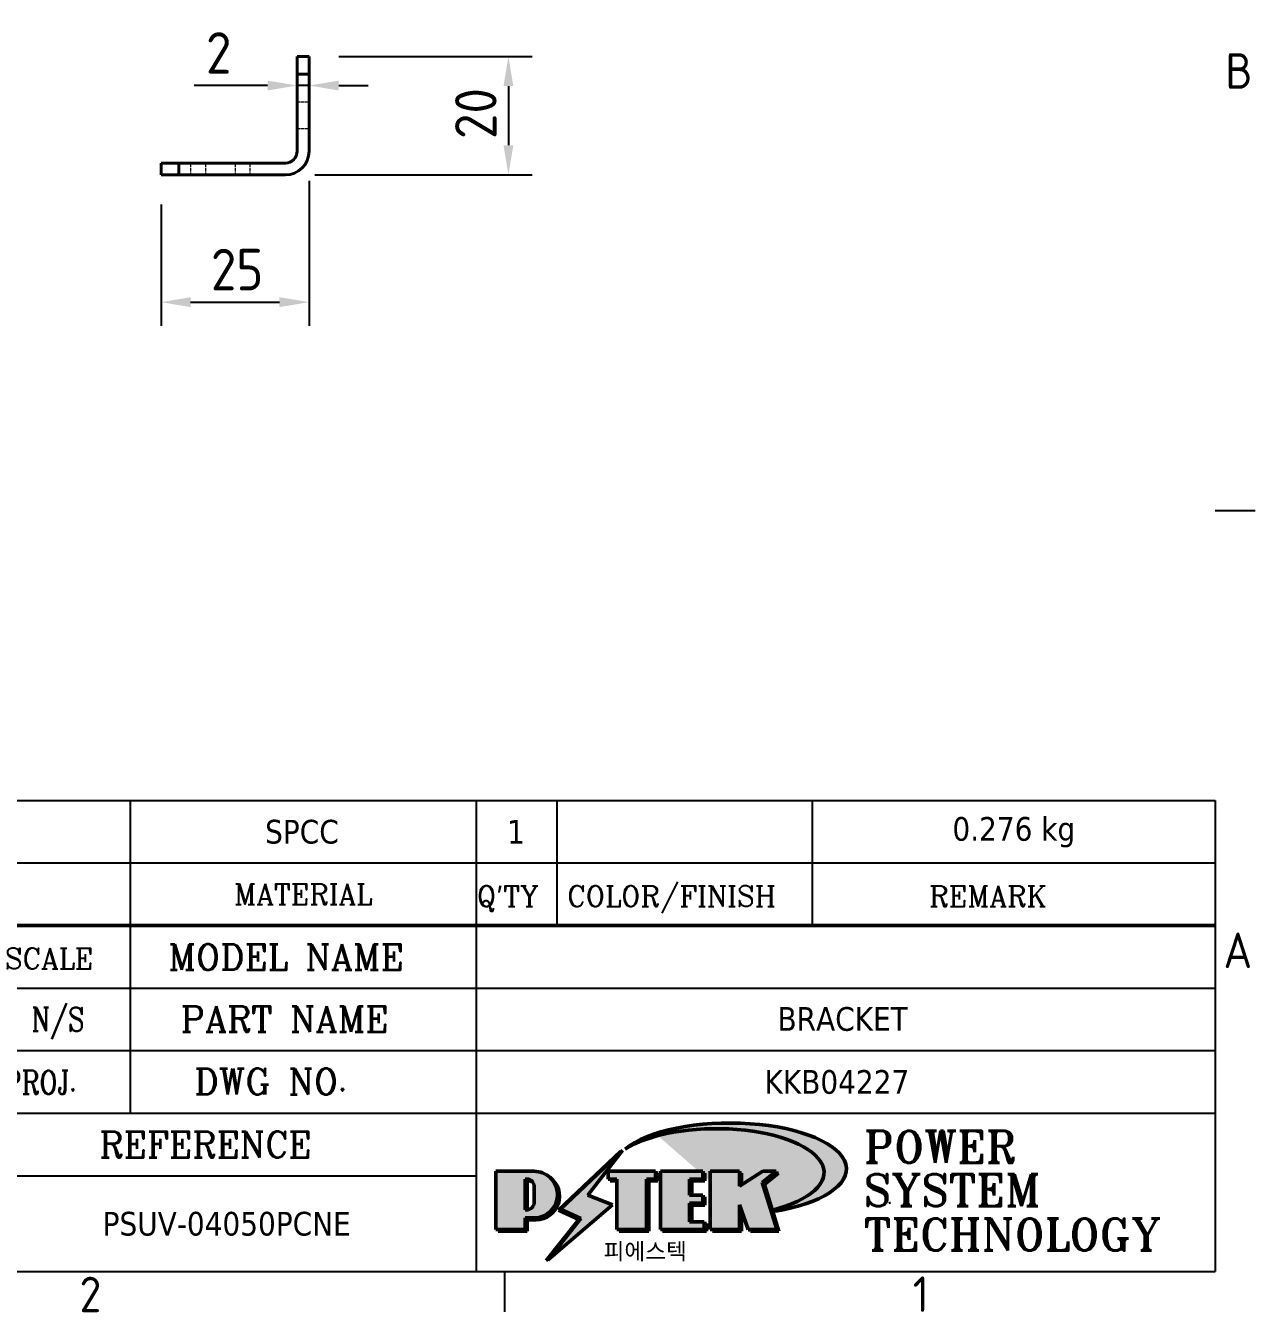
# Model space of a CAD drawing. Header units: millimetres. Extents: x 0 to 840, y 0 to 594.
# Drawn here: x 619.2 to 826.8, y 13.1 to 230.3 of the extents above; entities that cross this region are included whole.
import ezdxf
from ezdxf.enums import TextEntityAlignment as Align

# ---------------------------------------------------------------- set-up
doc = ezdxf.new("R2010")
doc.units = ezdxf.units.MM
doc.header["$LTSCALE"] = 2
doc.linetypes.add('DASHED', pattern=[0.2067, 0.1654, -0.0413])
doc.layers.get('0').update_dxf_attribs({"color": 3, "lineweight": 25})
for name, color, linetype, lineweight in [('가려진 것(ISO)', 2, 'DASHED', 18), ('가시적인 것(ISO)', 3, 'Continuous', 40), ('경계(ISO)', 7, 'Continuous', 25), ('제목(ISO)', 5, 'Continuous', 50), ('치수(ISO)', 2, 'Continuous', 25), ('해치(ISO)', 7, 'Continuous', 18)]:
    doc.layers.add(name, color=color, linetype=linetype, lineweight=lineweight)
doc.styles.add('HAN_291', font='')
doc.styles.add('HAN_370', font='', dxfattribs={"width": 2})
doc.styles.add('RC_284', font='ROMANC.shx')
doc.styles.add('RC_287', font='ROMANC.shx')
doc.styles.add('RC_292', font='ROMANC.shx')
doc.styles.add('ROMANT_294', font='romant.shx')
doc.styles.add('문자 텍스트_PSTEK_POSCO', font='isocp.shx')
doc.styles.add('치수 텍스트_PSTEK_POSCO', font='isocp.shx')
doc.styles.add('텍스트 스타일198', font='tahoma.ttf')
doc.styles.add('텍스트 스타일333', font='ROMANC.shx', dxfattribs={"width": 0.800000011920929})
doc.styles.get('HAN_291').set_extended_font_data('GulimChe')
doc.styles.get('HAN_370').set_extended_font_data('GulimChe')
doc.dimstyles.new('치수_PSTEK_POSCO', dxfattribs={"dimscale": 2, "dimtxt": 3.5, "dimasz": 2.5, "dimexe": 2, "dimexo": 2.5, "dimgap": 1, "dimtad": 1, "dimrnd": 1e-08, "dimdsep": 46, "dimtxsty": '치수 텍스트_PSTEK_POSCO', "dimcen": 0.09, "dimdle": 10, "dimclrd": 7, "dimclre": 7, "dimclrt": 2, "dimadec": 1, "dimazin": 2, "dimtfac": 1, "dimtmove": 0, "dimatfit": 3, "dimfxl": 0, "dimtolj": 1, "dimlwd": -1, "dimlwe": -1, "dimarcsym": 0})

# ---------------------------------------------------------------- blocks, each defined once
blk = doc.blocks.new('경계 Default Border')
at = {"layer": '경계(ISO)'}
for p, q in [((410, 74.25000190734863), (413.4000015258789, 74.25000190734863)), ((350, 10), (350, 6.599999666213989))]:
    blk.add_line(p, q, dxfattribs=at)
at = {"layer": '경계(ISO)', "color": 2, "char_height": 3.00000011920929, "attachment_point": 7, "style": '문자 텍스트_PSTEK_POSCO'}
for s, insert in [('B', (410.878270202895, 109.8463944559917)), ('A', (410.7144008173592, 35.61784856929444)), ('2', (314.127739416884, 6.57139439638704)), ('1', (384.4860661041481, 6.59999988079071))]:
    blk.add_mtext(s, dxfattribs=dict(at, insert=insert))
blk = doc.blocks.new('제목 블록 PSTEK')
for color, points in [(252, [(317.2195697678507, 17.0593801673321), (322.0326348870767, 21.62682475217465), (322.2781991042243, 21.94392121864296), (317.0471853425802, 16.97985676345368), (318.7512090904202, 16.1899260703855), (316.0018030350395, 12.71868385740789), (316.3356552234328, 13.00206718743325), (318.9235935156908, 16.2694494742633)]), (5, [(321.6183518841322, 17.4193704504104), (319.5281351041078, 18.24969419629727), (322.4505835294948, 22.02344462252142), (317.2195697678507, 17.0593801673321), (318.9235935156908, 16.2694494742633), (316.1741874603099, 12.79820726128571)]), (1, [(324.4839107253602, 19.60711530335299), (325.2419748254881, 19.60711530335299), (325.2419748254881, 20.25857663940324), (321.2266040451076, 20.25857663940324), (321.2266040451076, 19.60711530335299), (321.9846681452406, 19.60711530335299), (321.9846681452406, 15.3430047401139), (324.4839107253602, 15.3430047401139)]), (252, [(321.9846681452406, 19.60711530335299), (321.4042753185749, 19.60711530335299), (321.4042753185749, 19.45905590879572), (321.9846681452406, 19.45905590879572)]), (252, [(324.6615819988275, 19.45905590879572), (325.4196460989604, 19.45905590879572), (325.4196460989604, 20.11051724484596), (325.2419748254881, 20.11051724484596), (325.2419748254881, 19.60711530335299), (324.4839107253602, 19.60711530335299), (324.4839107253602, 15.3430047401139), (322.1623394187076, 15.3430047401139), (322.1623394187076, 15.19494534555726), (324.6615819988275, 15.19494534555726)]), (1, [(329.2277337269622, 20.25857663940324), (325.65654113025, 20.25857663940324), (325.65654113025, 15.3430047401139), (329.3580259941756, 15.3430047401139), (329.3580259941756, 15.9944660761648), (328.1137701654877, 15.9944660761648), (328.1137701654877, 17.56360607323003), (329.2277337269622, 17.56360607323003), (329.2277337269622, 18.25543873810179), (328.1137701654877, 18.25543873810179), (328.1137701654877, 19.60711530335299), (329.2277337269622, 19.60711530335299)]), (252, [(328.2914414389548, 19.45905590879572), (329.4054050004294, 19.45905590879572), (329.4054050004294, 20.11051724484596), (329.2277337269622, 20.11051724484596), (329.2277337269622, 19.60711530335299), (328.1137701654877, 19.60711530335299), (328.1137701654877, 18.25543873810179), (328.2914414389548, 18.25543873810179)]), (1, [(332.3312149849806, 20.25857663940324), (329.8592894925411, 20.25857663940324), (329.8592894925411, 15.3430047401139), (332.3312149849806, 15.3430047401139), (332.3312149849806, 17.4318630164523), (333.0701931098801, 15.3430047401139), (335.4855464857051, 15.3430047401139), (334.2514536401189, 19.30614745124769), (335.4379594596742, 20.25857663940324), (334.3071782107978, 20.25857663940324), (332.3312149849806, 18.99741471888304)]), (252, [(332.5088862584528, 20.1105172448466), (332.3312149849806, 20.1105172448466), (332.3312149849806, 18.99741471888368), (332.5088862584528, 19.11081371413894)]), (252, [(335.6156307331414, 20.11051724484596), (335.2535118015555, 20.11051724484596), (334.2514536401189, 19.30614745124769), (335.4855464857051, 15.3430047401139), (333.1954852176545, 15.3430047401139), (333.2478643833523, 15.19494534555726), (335.6632177591723, 15.19494534555726), (334.4291249135862, 19.15808805669106)]), (252, [(328.2914414389548, 17.41554667867274), (329.4054050004294, 17.41554667867274), (329.4054050004294, 18.10737934354514), (329.2277337269622, 18.10737934354514), (329.2277337269622, 17.56360607323003), (328.1137701654877, 17.56360607323003), (328.1137701654877, 15.9944660761648), (328.2914414389548, 15.9944660761648)]), (252, [(332.5088862584528, 16.92964231796647), (332.3312149849806, 17.43186301645164), (332.3312149849806, 15.3430047401139), (330.0369607660135, 15.3430047401139), (330.0369607660135, 15.19494534555726), (332.5088862584528, 15.19494534555726)]), (252, [(329.5356972676428, 15.8464066816075), (329.3580259941756, 15.8464066816075), (329.3580259941756, 15.3430047401139), (325.8342124037171, 15.3430047401139), (325.8342124037171, 15.19494534555726), (329.5356972676428, 15.19494534555726)])]:
    blk.add_hatch(color=color).paths.add_polyline_path(points)
h = blk.add_hatch(color=1)
edge = h.paths.add_edge_path(flags=0)
edge.add_line((314.2242174273352, 19.60711530335299), (314.2242174273352, 17.00126995915134))
edge.add_line((314.2242174273352, 17.00126995915134), (314.3485873187598, 17.00126995915134))
edge.add_arc((314.3485873187598, 17.6527312952023), 0.6514613360509371, 270, 360)
edge.add_line((315.0000486548106, 17.6527312952023), (315.0000486548106, 18.95565396730211))
edge.add_arc((314.3485873187598, 18.95565396730212), 0.6514613360508712, 0, 90)
edge.add_line((314.3485873187598, 19.60711530335299), (314.2242174273352, 19.60711530335299))
edge = h.paths.add_edge_path()
edge.add_arc((314.9847713324306, 18.28938669179658), 1.969189947606664, 269.9999999999959, 450)
edge.add_line((314.9847713324306, 20.25857663940318), (311.7664314776902, 20.25857663940324))
edge.add_line((311.7664314776902, 20.25857663940324), (311.7664314776902, 15.3430047401139))
edge.add_line((311.7664314776902, 15.3430047401139), (314.2242174273352, 15.3430047401139))
edge.add_line((314.2242174273352, 15.3430047401139), (314.2242174273352, 16.32019674418991))
edge.add_line((314.2242174273352, 16.32019674418991), (314.9847713324307, 16.32019674418991))
h = blk.add_hatch(color=252)
edge = h.paths.add_edge_path()
edge.add_arc((314.9847713324309, 18.28938669179657), 1.969189947606666, 270, 406.8278729790604)
edge.add_arc((315.1624426058984, 18.1413272972396), 1.969189947606962, -90, 53.560984836317004, ccw=False)
edge.add_line((315.1624426058984, 16.17213734963263), (314.4018887008024, 16.17213734963263))
edge.add_line((314.4018887008024, 16.17213734963263), (314.4018887008024, 15.19494534555726))
edge.add_line((314.4018887008024, 15.19494534555726), (311.9441027511573, 15.19494534555726))
edge.add_line((311.9441027511573, 15.19494534555726), (311.9441027511573, 15.3430047401139))
edge.add_line((311.9441027511573, 15.3430047401139), (314.2242174273352, 15.3430047401139))
edge.add_line((314.2242174273352, 15.3430047401139), (314.2242174273352, 16.32019674418991))
edge.add_line((314.2242174273352, 16.32019674418991), (314.9847713324309, 16.32019674418991))
h = blk.add_hatch(color=252)
edge = h.paths.add_edge_path()
edge.add_line((314.4018887008024, 19.45905590879572), (314.5262585922315, 19.45905590879572))
edge.add_arc((314.5262585922314, 18.80759457274939), 0.6514613360463194, 60.4189348879147, 90.00000000000318, ccw=False)
edge.add_arc((314.3485873187602, 18.95565396730057), 0.6514613360524251, 39.96992292766206, 90.00000000009999)
edge.add_line((314.3485873187591, 19.60711530335307), (314.2242174273352, 19.60711530335298))
edge.add_line((314.2242174273352, 19.60711530335299), (314.2242174273352, 17.00126995915134))
edge.add_line((314.2242174273352, 17.00126995915134), (314.3485873187591, 17.00126995915134))
edge.add_arc((314.3485873187568, 17.652731295233), 0.6514613360816299, 270.0000000002, 274.6930825552478)
edge.add_line((314.4018887008024, 17.0034541317032), (314.4018887008024, 19.45905590879572))
at = {"layer": '해치(ISO)'}
h = blk.add_hatch(color=140, dxfattribs=at)
edge = h.paths.add_edge_path()
edge.add_ellipse((330.3660919371412, 20.15576403068321), major_axis=(9.100907360794343, 0), ratio=0.4069904968023172, start_angle=301.3098473703837, end_angle=507.7436900681698)
edge.add_ellipse((331.5340919371412, 20.4634168429492), major_axis=(-9.82350664112931, 0), ratio=0.3942600559756514, start_angle=111.51207141178469, end_angle=334.47025347086895, ccw=False)
edge.add_line((335.1363447531188, 16.8601935978785), (335.0955236905705, 16.99119398620872))
at = {"color": 180}
for p, q in [((182.475792979055, 11.79100474011392), (182.4757929790549, 51.56524660363496)), ((182.4757929790549, 51.56524660363496), (372.4757929537551, 51.56524660363496)), ((189.2651435055721, 51.56524660363496), (189.2651435055722, 41.00524660363494)), ((215.2152739891528, 41.00524660363494), (215.2152739891528, 51.56524660363496)), ((280.8758854511282, 51.56524660363496), (280.8758854511282, 41.00524660363494)), ((310.0881549537552, 51.56524660363496), (310.0881549537553, 41.00524660363494)), ((316.9044520275131, 51.56524660363496), (316.9044520275127, 41.00524660363494)), ((338.4566026226726, 51.56524660363496), (338.4566026226727, 41.00524660363494)), ((372.4757929537551, 51.56524660363496), (372.4757929537551, 11.79100474011389)), ((182.475792979055, 46.2852466036349), (372.4757929537551, 46.28524660363492)), ((182.475792979055, 41.00524660363493), (206.451475290024, 41.00524660363493)), ((222.9401812389276, 11.79100474011392), (222.9401812389276, 41.00524660363494)), ((239.4288871878316, 11.79100474011392), (239.4288871878316, 41.00524660363494)), ((255.9175931367356, 11.79100474011392), (255.9175931367356, 41.00524660363494)), ((268.6918866058747, 41.00524660363494), (268.6918866058747, 30.44524660363498)), ((280.8758854511282, 41.00524660363494), (280.8758854511282, 25.16524660363502)), ((310.088154953755, 41.00524660363494), (310.088154953755, 11.79100474011392)), ((182.475792979055, 35.72524660363497), (206.451475290024, 35.72524660363497)), ((198.8621818849491, 12.02524660363491), (198.8621818849491, 35.72524660363497)), ((206.451475290024, 35.72524660363497), (372.4757929537551, 35.72524660363497)), ((182.475792979055, 31.77524660363492), (206.451475290024, 31.77524660363492)), ((255.917593136736, 30.44524660363498), (372.4757929537552, 30.44524660363501)), ((182.475792979055, 27.82524660363487), (206.451475290024, 27.82524660363487)), ((255.9175931367359, 25.16524660363502), (372.4757929537552, 25.165246603635)), ((268.6918866058744, 25.16524660363502), (268.6918866058744, 11.79100474011392)), ((182.475792979055, 23.87524660363505), (206.451475290024, 23.87524660363505)), ((182.475792979055, 19.92524660363478), (206.451475290024, 19.92524660363478)), ((255.9175931367359, 19.88524660363481), (310.0881549537553, 19.88524660363481)), ((206.451475290024, 16.74100474011396), (255.9175931367359, 16.74100474011396)), ((182.475792979055, 15.97524660363496), (206.451475290024, 15.97524660363496)), ((182.475792979055, 11.79100474011392), (372.4757929537551, 11.79100474011389))]:
    blk.add_line(p, q, dxfattribs=at)
at = {"color": 7, "lineweight": 50}
for p, q in [((206.4514752900237, 11.79100474011392), (206.4514752900237, 41.00524660363494)), ((206.451475290024, 41.00524660363494), (372.4757929537551, 41.00524660363496))]:
    blk.add_line(p, q, dxfattribs=at)
at = {"color": 7}
for p, q in [((322.2781991042243, 21.94392121864296), (317.0471853425802, 16.97985676345368)), ((322.4505835294948, 22.02344462252142), (317.2195697678507, 17.0593801673321)), ((319.5281351041078, 18.24969419629727), (322.4505835294948, 22.02344462252142)), ((322.0326348870767, 21.62682475217465), (322.2781991042243, 21.94392121864296)), ((317.2195697678507, 17.0593801673321), (322.0326348870767, 21.62682475217465)), ((311.7664314776902, 20.25900474011391), (311.7664314776902, 15.34300474011391)), ((314.9847713324309, 20.25857663940324), (311.7664314776902, 20.25857663940324)), ((314.9847713324309, 20.25857663940324), (311.7664314776902, 20.25857663940324)), ((311.7664314776902, 20.25857663940324), (311.7664314776902, 15.3430047401139)), ((314.2242174273352, 17.00126995915134), (314.2242174273352, 19.60711530335299)), ((314.2242174273352, 19.60711530335299), (314.3485873187591, 19.60711530335299)), ((314.3485873187591, 19.60711530335299), (314.2242174273352, 19.60711530335299)), ((314.2242174273352, 19.60711530335299), (314.2242174273352, 17.00126995915134)), ((314.2242174273352, 17.00126995915134), (314.2242174273352, 19.60711530335299)), ((314.2242174273352, 19.60711530335299), (314.3485873187591, 19.60711530335299)), ((325.2419748254881, 20.25857663940324), (321.2266040451076, 20.25857663940324)), ((321.2266040451076, 20.25857663940324), (321.2266040451076, 19.60711530335299)), ((325.2419748254881, 20.25857663940324), (321.2266040451076, 20.25857663940324)), ((321.2266040451076, 20.25857663940324), (321.2266040451076, 19.60711530335299)), ((321.2266040451076, 19.60711530335299), (321.9846681452406, 19.60711530335299)), ((321.2266040451076, 19.60711530335299), (321.9846681452406, 19.60711530335299)), ((321.4042753185749, 19.60711530335299), (321.4042753185749, 19.45905590879572)), ((321.9846681452406, 19.60711530335299), (321.4042753185749, 19.60711530335299)), ((321.9846681452406, 19.60711530335299), (321.9846681452406, 15.3430047401139)), ((321.9846681452406, 19.45905590879572), (321.9846681452406, 19.60711530335299)), ((321.9846681452406, 19.60711530335299), (321.9846681452406, 15.3430047401139)), ((324.4839107253602, 19.60711530335299), (325.2419748254881, 19.60711530335299)), ((324.4839107253602, 15.3430047401139), (324.4839107253602, 19.60711530335299)), ((325.2419748254881, 19.60711530335299), (324.4839107253602, 19.60711530335299)), ((324.4839107253602, 19.60711530335299), (324.4839107253602, 15.3430047401139)), ((324.4839107253602, 19.60711530335299), (325.2419748254881, 19.60711530335299)), ((324.4839107253602, 15.3430047401139), (324.4839107253602, 19.60711530335299)), ((325.2419748254881, 19.60711530335299), (325.2419748254881, 20.25857663940324)), ((325.2419748254881, 19.60711530335299), (325.2419748254881, 20.25857663940324)), ((325.4196460989604, 20.11051724484596), (325.2419748254881, 20.11051724484596)), ((325.2419748254881, 20.11051724484596), (325.2419748254881, 19.60711530335299)), ((325.4196460989604, 19.45905590879572), (325.4196460989604, 20.11051724484596)), ((329.2277337269622, 20.25857663940324), (325.65654113025, 20.25857663940324)), ((325.65654113025, 20.25857663940324), (325.65654113025, 15.3430047401139)), ((325.65654113025, 20.25857663940324), (325.65654113025, 15.3430047401139)), ((329.2277337269622, 20.25857663940324), (325.65654113025, 20.25857663940324)), ((328.1137701654877, 18.25543873810179), (328.1137701654877, 19.60711530335299)), ((328.1137701654877, 19.60711530335299), (329.2277337269622, 19.60711530335299)), ((329.2277337269622, 19.60711530335299), (328.1137701654877, 19.60711530335299)), ((328.1137701654877, 19.60711530335299), (328.1137701654877, 18.25543873810179)), ((328.1137701654877, 18.25543873810179), (328.1137701654877, 19.60711530335299)), ((328.1137701654877, 19.60711530335299), (329.2277337269622, 19.60711530335299)), ((329.2277337269622, 19.60711530335299), (329.2277337269622, 20.25857663940324)), ((329.2277337269622, 19.60711530335299), (329.2277337269622, 20.25857663940324)), ((329.4054050004294, 20.11051724484596), (329.2277337269622, 20.11051724484596)), ((329.2277337269622, 20.11051724484596), (329.2277337269622, 19.60711530335299)), ((329.4054050004294, 19.45905590879572), (329.4054050004294, 20.11051724484596)), ((332.3312149849806, 20.25857663940324), (329.8592894925411, 20.25857663940324)), ((329.8592894925411, 20.25857663940324), (329.8592894925411, 15.3430047401139)), ((329.8592894925411, 20.25857663940324), (329.8592894925411, 15.3430047401139)), ((332.3312149849806, 20.25857663940324), (329.8592894925411, 20.25857663940324)), ((334.3071782107978, 20.25857663940324), (332.3312149849806, 18.99741471888304)), ((332.3312149849806, 18.99741471888304), (332.3312149849806, 20.25857663940324)), ((334.3071782107978, 20.25857663940324), (332.3312149849806, 18.99741471888304)), ((332.3312149849806, 18.99741471888304), (332.3312149849806, 20.25857663940324)), ((332.5088862584528, 20.1105172448466), (332.3312149849806, 20.1105172448466)), ((332.3312149849806, 20.1105172448466), (332.3312149849806, 18.99741471888368)), ((332.5088862584528, 19.11081371413894), (332.5088862584528, 20.1105172448466)), ((334.2514536401189, 19.30614745124769), (335.4379594596742, 20.25857663940324)), ((334.2514536401189, 19.30614745124769), (335.4379594596742, 20.25857663940324)), ((335.2535118015555, 20.11051724484596), (334.2514536401189, 19.30614745124769)), ((335.4379594596742, 20.25857663940324), (334.3071782107978, 20.25857663940324)), ((335.4379594596742, 20.25857663940324), (334.3071782107978, 20.25857663940324)), ((334.4291249135862, 19.15808805669104), (335.6156307331414, 20.11051724484596)), ((335.6156307331414, 20.11051724484596), (335.2535118015555, 20.11051724484596)), ((314.4018887008024, 19.45905590879572), (314.5262585922314, 19.45905590879572)), ((314.4018887008024, 17.0034541317032), (314.4018887008024, 19.45905590879572)), ((315.0000486548106, 18.95565396730275), (315.0000486548106, 17.65273129520161)), ((315.0000486548106, 18.95565396730275), (315.0000486548106, 17.65273129520161)), ((321.4042753185749, 19.45905590879572), (321.9846681452406, 19.45905590879572)), ((324.6615819988275, 19.45905590879572), (325.4196460989604, 19.45905590879572)), ((324.6615819988275, 15.19494534555726), (324.6615819988275, 19.45905590879572)), ((328.2914414389548, 18.25543873810179), (328.2914414389548, 19.45905590879572)), ((328.2914414389548, 19.45905590879572), (329.4054050004294, 19.45905590879572)), ((332.3312149849806, 18.99741471888368), (332.5088862584528, 19.11081371413894)), ((335.4855464857051, 15.3430047401139), (334.2514536401189, 19.30614745124769)), ((334.2514536401189, 19.30614745124769), (335.4855464857051, 15.3430047401139)), ((335.4855464857051, 15.3430047401139), (334.2514536401189, 19.30614745124769)), ((335.6632177591723, 15.19494534555726), (334.4291249135862, 19.15808805669104)), ((316.1741874603099, 12.79820726128571), (321.6183518841322, 17.4193704504104)), ((321.6183518841322, 17.4193704504104), (319.5281351041078, 18.24969419629727)), ((329.2277337269622, 18.25543873810179), (328.1137701654877, 18.25543873810179)), ((328.1137701654877, 18.25543873810179), (328.2914414389548, 18.25543873810179)), ((329.2277337269622, 18.25543873810179), (328.1137701654877, 18.25543873810179)), ((328.1137701654877, 17.56360607323003), (329.2277337269622, 17.56360607323003)), ((328.1137701654877, 15.9944660761648), (328.1137701654877, 17.56360607323003)), ((329.2277337269622, 17.56360607323003), (328.1137701654877, 17.56360607323003)), ((328.1137701654877, 17.56360607323003), (328.1137701654877, 15.9944660761648)), ((328.1137701654877, 17.56360607323003), (329.2277337269622, 17.56360607323003)), ((328.1137701654877, 15.9944660761648), (328.1137701654877, 17.56360607323003)), ((328.2914414389548, 15.9944660761648), (328.2914414389548, 17.41554667867274)), ((328.2914414389548, 17.41554667867274), (329.4054050004294, 17.41554667867274)), ((329.2277337269622, 17.56360607323003), (329.2277337269622, 18.25543873810179)), ((329.2277337269622, 17.56360607323003), (329.2277337269622, 18.25543873810179)), ((329.4054050004294, 18.10737934354514), (329.2277337269622, 18.10737934354514)), ((329.2277337269622, 18.10737934354514), (329.2277337269622, 17.56360607323003)), ((329.4054050004294, 17.41554667867274), (329.4054050004294, 18.10737934354514)), ((332.3312149849806, 17.4318630164523), (333.0701931098801, 15.3430047401139)), ((332.3312149849806, 15.3430047401139), (332.3312149849806, 17.4318630164523)), ((332.5088862584528, 16.92964231796647), (332.3312149849806, 17.43186301645164)), ((332.3312149849806, 17.43186301645164), (332.3312149849806, 15.3430047401139)), ((332.3312149849806, 17.4318630164523), (333.0701931098801, 15.3430047401139)), ((332.3312149849806, 15.3430047401139), (332.3312149849806, 17.4318630164523)), ((345.0447381189468, 17.50375595811051), (344.9867755289346, 17.689895936919)), ((314.3485873187591, 17.00126995915134), (314.2242174273352, 17.00126995915134)), ((314.2242174273352, 17.00126995915134), (314.3485873187591, 17.00126995915134)), ((314.3485873187591, 17.00126995915134), (314.2242174273352, 17.00126995915134)), ((314.2242174273352, 16.32019674418991), (314.9847713324309, 16.32019674418991)), ((314.2242174273352, 15.3430047401139), (314.2242174273352, 16.32019674418991)), ((314.9847713324309, 16.32019674418991), (314.2242174273352, 16.32019674418991)), ((314.2242174273352, 16.32019674418991), (314.2242174273352, 15.3430047401139)), ((314.2242174273352, 16.32019674418991), (314.9847713324309, 16.32019674418991)), ((314.2242174273352, 15.3430047401139), (314.2242174273352, 16.32019674418991)), ((317.0471853425802, 16.97985676345368), (318.7512090904202, 16.1899260703855)), ((318.9235935156908, 16.2694494742633), (317.2195697678507, 17.0593801673321)), ((317.2195697678507, 17.0593801673321), (318.9235935156908, 16.2694494742633)), ((332.5088862584528, 15.19494534555726), (332.5088862584528, 16.92964231796647)), ((311.7664314776902, 15.3430047401139), (314.2242174273352, 15.3430047401139)), ((311.7664314776902, 15.3430047401139), (314.2242174273352, 15.3430047401139)), ((314.2242174273352, 15.3430047401139), (311.9441027511573, 15.3430047401139)), ((311.9441027511573, 15.3430047401139), (311.9441027511573, 15.19494534555726)), ((314.4018887008024, 16.17213734963263), (315.162442605898, 16.17213734963263)), ((314.4018887008024, 15.19494534555726), (314.4018887008024, 16.17213734963263)), ((318.7512090904202, 16.1899260703855), (316.0018030350395, 12.71868385740789)), ((318.9235935156908, 16.2694494742633), (316.1741874603099, 12.79820726128571)), ((316.3356552234328, 13.00206718743325), (318.9235935156908, 16.2694494742633)), ((321.9846681452406, 15.3430047401139), (324.4839107253602, 15.3430047401139)), ((321.9846681452406, 15.3430047401139), (324.4839107253602, 15.3430047401139)), ((324.4839107253602, 15.3430047401139), (322.1623394187076, 15.3430047401139)), ((322.1623394187076, 15.3430047401139), (322.1623394187076, 15.19494534555726)), ((325.65654113025, 15.3430047401139), (329.3580259941756, 15.3430047401139)), ((325.65654113025, 15.3430047401139), (329.3580259941756, 15.3430047401139)), ((329.3580259941756, 15.3430047401139), (325.8342124037171, 15.3430047401139)), ((325.8342124037171, 15.3430047401139), (325.8342124037171, 15.19494534555726)), ((329.3580259941756, 15.9944660761648), (328.1137701654877, 15.9944660761648)), ((328.1137701654877, 15.9944660761648), (328.2914414389548, 15.9944660761648)), ((329.3580259941756, 15.9944660761648), (328.1137701654877, 15.9944660761648)), ((329.3580259941756, 15.3430047401139), (329.3580259941756, 15.9944660761648)), ((329.3580259941756, 15.3430047401139), (329.3580259941756, 15.9944660761648)), ((329.5356972676428, 15.8464066816075), (329.3580259941756, 15.8464066816075)), ((329.3580259941756, 15.8464066816075), (329.3580259941756, 15.3430047401139)), ((329.5356972676428, 15.19494534555726), (329.5356972676428, 15.8464066816075)), ((329.8592894925411, 15.3430047401139), (332.3312149849806, 15.3430047401139)), ((329.8592894925411, 15.3430047401139), (332.3312149849806, 15.3430047401139)), ((332.3312149849806, 15.3430047401139), (330.0369607660135, 15.3430047401139)), ((330.0369607660135, 15.3430047401139), (330.0369607660135, 15.19494534555726)), ((333.0701931098801, 15.3430047401139), (335.4855464857051, 15.3430047401139)), ((333.0701931098801, 15.3430047401139), (335.4855464857051, 15.3430047401139)), ((335.4855464857051, 15.3430047401139), (333.1954852176545, 15.3430047401139)), ((333.1954852176545, 15.3430047401139), (333.2478643833523, 15.19494534555726)), ((311.9441027511573, 15.19494534555726), (314.4018887008024, 15.19494534555726)), ((322.1623394187076, 15.19494534555726), (324.6615819988275, 15.19494534555726)), ((325.8342124037171, 15.19494534555726), (329.5356972676428, 15.19494534555726)), ((330.0369607660135, 15.19494534555726), (332.5088862584528, 15.19494534555726)), ((333.2478643833523, 15.19494534555726), (335.6632177591723, 15.19494534555726)), ((316.0018030350395, 12.71868385740789), (316.3356552234328, 13.00206718743325))]:
    blk.add_line(p, q, dxfattribs=at)
at = {"color": 5}
for p, q in [((322.4505835294948, 22.02344462252142), (317.2195697678507, 17.0593801673321)), ((319.5281351041078, 18.24969419629727), (322.4505835294948, 22.02344462252142)), ((316.1741874603099, 12.79820726128571), (321.6183518841322, 17.4193704504104)), ((321.6183518841322, 17.4193704504104), (319.5281351041078, 18.24969419629727)), ((317.2195697678507, 17.0593801673321), (318.9235935156908, 16.2694494742633)), ((318.9235935156908, 16.2694494742633), (316.1741874603099, 12.79820726128571))]:
    blk.add_line(p, q, dxfattribs=at)
at = {"color": 1}
for p, q in [((314.9847713324309, 20.25857663940324), (311.7664314776902, 20.25857663940324)), ((311.7664314776902, 20.25857663940324), (311.7664314776902, 15.3430047401139)), ((314.2242174273352, 17.00126995915134), (314.2242174273352, 19.60711530335299)), ((314.2242174273352, 19.60711530335299), (314.3485873187591, 19.60711530335299)), ((325.2419748254881, 20.25857663940324), (321.2266040451076, 20.25857663940324)), ((321.2266040451076, 20.25857663940324), (321.2266040451076, 19.60711530335299)), ((321.2266040451076, 19.60711530335299), (321.9846681452406, 19.60711530335299)), ((321.9846681452406, 19.60711530335299), (321.9846681452406, 15.3430047401139)), ((324.4839107253602, 19.60711530335299), (325.2419748254881, 19.60711530335299)), ((324.4839107253602, 15.3430047401139), (324.4839107253602, 19.60711530335299)), ((325.2419748254881, 19.60711530335299), (325.2419748254881, 20.25857663940324)), ((329.2277337269622, 20.25857663940324), (325.65654113025, 20.25857663940324)), ((325.65654113025, 20.25857663940324), (325.65654113025, 15.3430047401139)), ((328.1137701654877, 18.25543873810179), (328.1137701654877, 19.60711530335299)), ((328.1137701654877, 19.60711530335299), (329.2277337269622, 19.60711530335299)), ((329.2277337269622, 19.60711530335299), (329.2277337269622, 20.25857663940324)), ((332.3312149849806, 20.25857663940324), (329.8592894925411, 20.25857663940324)), ((329.8592894925411, 20.25857663940324), (329.8592894925411, 15.3430047401139)), ((334.3071782107978, 20.25857663940324), (332.3312149849806, 18.99741471888304)), ((332.3312149849806, 18.99741471888304), (332.3312149849806, 20.25857663940324)), ((334.2514536401189, 19.30614745124769), (335.4379594596742, 20.25857663940324)), ((335.4379594596742, 20.25857663940324), (334.3071782107978, 20.25857663940324)), ((315.0000486548106, 18.95565396730275), (315.0000486548106, 17.65273129520161)), ((335.4855464857051, 15.3430047401139), (334.2514536401189, 19.30614745124769)), ((329.2277337269622, 18.25543873810179), (328.1137701654877, 18.25543873810179)), ((328.1137701654877, 17.56360607323003), (329.2277337269622, 17.56360607323003)), ((328.1137701654877, 15.9944660761648), (328.1137701654877, 17.56360607323003)), ((329.2277337269622, 17.56360607323003), (329.2277337269622, 18.25543873810179)), ((332.3312149849806, 17.4318630164523), (333.0701931098801, 15.3430047401139)), ((332.3312149849806, 15.3430047401139), (332.3312149849806, 17.4318630164523)), ((314.3485873187591, 17.00126995915134), (314.2242174273352, 17.00126995915134)), ((314.2242174273352, 16.32019674418991), (314.9847713324309, 16.32019674418991)), ((314.2242174273352, 15.3430047401139), (314.2242174273352, 16.32019674418991)), ((311.7664314776902, 15.3430047401139), (314.2242174273352, 15.3430047401139)), ((321.9846681452406, 15.3430047401139), (324.4839107253602, 15.3430047401139)), ((325.65654113025, 15.3430047401139), (329.3580259941756, 15.3430047401139)), ((329.3580259941756, 15.9944660761648), (328.1137701654877, 15.9944660761648)), ((329.3580259941756, 15.3430047401139), (329.3580259941756, 15.9944660761648)), ((329.8592894925411, 15.3430047401139), (332.3312149849806, 15.3430047401139)), ((333.0701931098801, 15.3430047401139), (335.4855464857051, 15.3430047401139))]:
    blk.add_line(p, q, dxfattribs=at)
at = {"color": 7}
for centre, radius, start, end in [((314.3485873187598, 18.95565396730211), 0.6514613360508712, 0, 90), ((314.3485873187602, 18.95565396730057), 0.6514613360524251, 39.96992292766117, 90), ((314.3485873187598, 18.95565396730212), 0.6514613360508712, 0, 90), ((314.9847713324309, 18.28938669179658), 1.969189947606665, 270, 90), ((314.9847713324309, 18.28938669179658), 1.969189947606665, 270, 90), ((314.9847713324307, 18.2893866917965), 1.969189947606594, 270, 46.82787297909833), ((315.1624426058984, 18.1413272972396), 1.969189947606961, 270, 53.56098483636067), ((314.5262585922314, 18.80759457274939), 0.6514613360463193, 60.41893488791137, 90), ((314.3485873187597, 17.65273129520228), 0.6514613360509381, 270, 0), ((314.3485873187598, 17.6527312952023), 0.6514613360509381, 270, 0), ((314.3485873187568, 17.652731295233), 0.6514613360816299, 270, 274.6930825552478)]:
    blk.add_arc(centre, radius, start, end, dxfattribs=at)
at = {"color": 1}
for centre, radius, start, end in [((314.3485873187598, 18.95565396730211), 0.6514613360508712, 0, 90), ((314.9847713324309, 18.28938669179657), 1.969189947606665, 270, 90), ((314.3485873187598, 17.6527312952023), 0.6514613360509381, 270, 0)]:
    blk.add_arc(centre, radius, start, end, dxfattribs=at)
at = {"layer": '제목(ISO)', "lineweight": 18}
blk.add_line((182.475792979055, 35.72500474011393), (182.475792979055, 11.79100474011392), dxfattribs=at)
at = {"layer": '제목(ISO)'}
for p, q in [((322.2781991042243, 21.94392121864296), (317.0471853425802, 16.97985676345368)), ((322.4505835294948, 22.02344462252142), (317.2195697678507, 17.0593801673321)), ((319.5281351041078, 18.24969419629727), (322.4505835294948, 22.02344462252142)), ((322.0326348870767, 21.62682475217465), (322.2781991042243, 21.94392121864296)), ((317.2195697678507, 17.0593801673321), (322.0326348870767, 21.62682475217465)), ((314.9847713324306, 20.25857663940324), (311.7664314776902, 20.25857663940324)), ((311.7664314776902, 20.25857663940324), (311.7664314776902, 15.3430047401139)), ((314.2242174273352, 17.00126995915134), (314.2242174273352, 19.60711530335299)), ((314.2242174273352, 19.60711530335299), (314.3485873187598, 19.60711530335299)), ((314.3485873187591, 19.60711530335299), (314.2242174273352, 19.60711530335299)), ((314.2242174273352, 19.60711530335299), (314.2242174273352, 17.00126995915134)), ((325.2419748254881, 20.25857663940324), (321.2266040451076, 20.25857663940324)), ((321.2266040451076, 20.25857663940324), (321.2266040451076, 19.60711530335299)), ((321.2266040451076, 19.60711530335299), (321.9846681452406, 19.60711530335299)), ((321.9846681452406, 19.60711530335299), (321.4042753185749, 19.60711530335299)), ((321.4042753185749, 19.60711530335299), (321.4042753185749, 19.45905590879572)), ((321.9846681452406, 19.60711530335299), (321.9846681452406, 15.3430047401139)), ((321.9846681452406, 19.45905590879572), (321.9846681452406, 19.60711530335299)), ((324.4839107253602, 19.60711530335299), (325.2419748254881, 19.60711530335299)), ((324.4839107253602, 15.3430047401139), (324.4839107253602, 19.60711530335299)), ((325.2419748254881, 19.60711530335299), (324.4839107253602, 19.60711530335299)), ((324.4839107253602, 19.60711530335299), (324.4839107253602, 15.3430047401139)), ((325.2419748254881, 19.60711530335299), (325.2419748254881, 20.25857663940324)), ((325.4196460989604, 20.11051724484596), (325.2419748254881, 20.11051724484596)), ((325.2419748254881, 20.11051724484596), (325.2419748254881, 19.60711530335299)), ((325.4196460989604, 19.45905590879572), (325.4196460989604, 20.11051724484596)), ((329.2277337269622, 20.25857663940324), (325.65654113025, 20.25857663940324)), ((325.65654113025, 20.25857663940324), (325.65654113025, 15.3430047401139)), ((328.1137701654877, 18.25543873810179), (328.1137701654877, 19.60711530335299)), ((328.1137701654877, 19.60711530335299), (329.2277337269622, 19.60711530335299)), ((329.2277337269622, 19.60711530335299), (328.1137701654877, 19.60711530335299)), ((328.1137701654877, 19.60711530335299), (328.1137701654877, 18.25543873810179)), ((329.2277337269622, 19.60711530335299), (329.2277337269622, 20.25857663940324)), ((329.4054050004294, 20.11051724484596), (329.2277337269622, 20.11051724484596)), ((329.2277337269622, 20.11051724484596), (329.2277337269622, 19.60711530335299)), ((329.4054050004294, 19.45905590879572), (329.4054050004294, 20.11051724484596)), ((332.3312149849806, 20.25857663940324), (329.8592894925411, 20.25857663940324)), ((329.8592894925411, 20.25857663940324), (329.8592894925411, 15.3430047401139)), ((334.3071782107978, 20.25857663940324), (332.3312149849806, 18.99741471888304)), ((332.3312149849806, 18.99741471888304), (332.3312149849806, 20.25857663940324)), ((332.5088862584528, 20.1105172448466), (332.3312149849806, 20.1105172448466)), ((332.3312149849806, 20.1105172448466), (332.3312149849806, 18.99741471888368)), ((332.5088862584528, 19.11081371413894), (332.5088862584528, 20.1105172448466)), ((334.2514536401189, 19.30614745124769), (335.4379594596742, 20.25857663940324)), ((335.2535118015555, 20.11051724484596), (334.2514536401189, 19.30614745124769)), ((335.4379594596742, 20.25857663940324), (334.3071782107978, 20.25857663940324)), ((334.4291249135862, 19.15808805669106), (335.6156307331414, 20.11051724484596)), ((335.6156307331414, 20.11051724484596), (335.2535118015555, 20.11051724484596)), ((314.4018887008024, 19.45905590879572), (314.5262585922314, 19.45905590879572)), ((314.4018887008024, 17.0034541317032), (314.4018887008024, 19.45905590879572)), ((315.0000486548106, 18.95565396730211), (315.0000486548106, 17.6527312952023)), ((321.4042753185749, 19.45905590879572), (321.9846681452406, 19.45905590879572)), ((324.6615819988275, 19.45905590879572), (325.4196460989604, 19.45905590879572)), ((324.6615819988275, 15.19494534555726), (324.6615819988275, 19.45905590879572)), ((328.2914414389548, 19.45905590879572), (329.4054050004294, 19.45905590879572)), ((328.2914414389548, 18.25543873810179), (328.2914414389548, 19.45905590879572)), ((332.3312149849806, 18.99741471888368), (332.5088862584528, 19.11081371413894)), ((335.4855464857051, 15.3430047401139), (334.2514536401189, 19.30614745124769)), ((334.2514536401189, 19.30614745124769), (335.4855464857051, 15.3430047401139)), ((335.6632177591723, 15.19494534555726), (334.4291249135862, 19.15808805669106)), ((316.1741874603099, 12.79820726128571), (321.6183518841322, 17.4193704504104)), ((321.6183518841322, 17.4193704504104), (319.5281351041078, 18.24969419629727)), ((329.2277337269622, 18.25543873810179), (328.1137701654877, 18.25543873810179)), ((328.1137701654877, 18.25543873810179), (328.2914414389548, 18.25543873810179)), ((328.1137701654877, 15.9944660761648), (328.1137701654877, 17.56360607323003)), ((328.1137701654877, 17.56360607323003), (329.2277337269622, 17.56360607323003)), ((329.2277337269622, 17.56360607323003), (328.1137701654877, 17.56360607323003)), ((328.1137701654877, 17.56360607323003), (328.1137701654877, 15.9944660761648)), ((328.2914414389548, 17.41554667867274), (329.4054050004294, 17.41554667867274)), ((328.2914414389548, 15.9944660761648), (328.2914414389548, 17.41554667867274)), ((329.2277337269622, 17.56360607323003), (329.2277337269622, 18.25543873810179)), ((329.4054050004294, 18.10737934354514), (329.2277337269622, 18.10737934354514)), ((329.2277337269622, 18.10737934354514), (329.2277337269622, 17.56360607323003)), ((329.4054050004294, 17.41554667867274), (329.4054050004294, 18.10737934354514)), ((332.3312149849806, 15.3430047401139), (332.3312149849806, 17.4318630164523)), ((332.3312149849806, 17.4318630164523), (333.0701931098801, 15.3430047401139)), ((332.5088862584528, 16.92964231796647), (332.3312149849806, 17.43186301645164)), ((332.3312149849806, 17.43186301645164), (332.3312149849806, 15.3430047401139)), ((314.3485873187598, 17.00126995915134), (314.2242174273352, 17.00126995915134)), ((314.2242174273352, 17.00126995915134), (314.3485873187591, 17.00126995915134)), ((314.2242174273352, 15.3430047401139), (314.2242174273352, 16.32019674418991)), ((314.2242174273352, 16.32019674418991), (314.9847713324307, 16.32019674418991)), ((314.9847713324309, 16.32019674418991), (314.2242174273352, 16.32019674418991)), ((314.2242174273352, 16.32019674418991), (314.2242174273352, 15.3430047401139)), ((317.0471853425802, 16.97985676345368), (318.7512090904202, 16.1899260703855)), ((317.2195697678507, 17.0593801673321), (318.9235935156908, 16.2694494742633)), ((318.9235935156908, 16.2694494742633), (317.2195697678507, 17.0593801673321)), ((332.5088862584528, 15.19494534555726), (332.5088862584528, 16.92964231796647)), ((311.7664314776902, 15.3430047401139), (314.2242174273352, 15.3430047401139)), ((314.2242174273352, 15.3430047401139), (311.9441027511573, 15.3430047401139)), ((311.9441027511573, 15.3430047401139), (311.9441027511573, 15.19494534555726)), ((314.4018887008024, 15.19494534555726), (314.4018887008024, 16.17213734963263)), ((314.4018887008024, 16.17213734963263), (315.1624426058984, 16.17213734963263)), ((318.7512090904202, 16.1899260703855), (316.0018030350395, 12.71868385740789)), ((318.9235935156908, 16.2694494742633), (316.1741874603099, 12.79820726128571)), ((316.3356552234328, 13.00206718743325), (318.9235935156908, 16.2694494742633)), ((321.9846681452406, 15.3430047401139), (324.4839107253602, 15.3430047401139)), ((324.4839107253602, 15.3430047401139), (322.1623394187076, 15.3430047401139)), ((322.1623394187076, 15.3430047401139), (322.1623394187076, 15.19494534555726)), ((325.65654113025, 15.3430047401139), (329.3580259941756, 15.3430047401139)), ((329.3580259941756, 15.3430047401139), (325.8342124037171, 15.3430047401139)), ((325.8342124037171, 15.3430047401139), (325.8342124037171, 15.19494534555726)), ((329.3580259941756, 15.9944660761648), (328.1137701654877, 15.9944660761648)), ((328.1137701654877, 15.9944660761648), (328.2914414389548, 15.9944660761648)), ((329.3580259941756, 15.3430047401139), (329.3580259941756, 15.9944660761648)), ((329.5356972676428, 15.8464066816075), (329.3580259941756, 15.8464066816075)), ((329.3580259941756, 15.8464066816075), (329.3580259941756, 15.3430047401139)), ((329.5356972676428, 15.19494534555726), (329.5356972676428, 15.8464066816075)), ((329.8592894925411, 15.3430047401139), (332.3312149849806, 15.3430047401139)), ((332.3312149849806, 15.3430047401139), (330.0369607660135, 15.3430047401139)), ((330.0369607660135, 15.3430047401139), (330.0369607660135, 15.19494534555726)), ((333.0701931098801, 15.3430047401139), (335.4855464857051, 15.3430047401139)), ((335.4855464857051, 15.3430047401139), (333.1954852176545, 15.3430047401139)), ((333.1954852176545, 15.3430047401139), (333.2478643833523, 15.19494534555726)), ((311.9441027511573, 15.19494534555726), (314.4018887008024, 15.19494534555726)), ((322.1623394187076, 15.19494534555726), (324.6615819988275, 15.19494534555726)), ((325.8342124037171, 15.19494534555726), (329.5356972676428, 15.19494534555726)), ((330.0369607660135, 15.19494534555726), (332.5088862584528, 15.19494534555726)), ((333.2478643833523, 15.19494534555726), (335.6632177591723, 15.19494534555726)), ((316.0018030350395, 12.71868385740789), (316.3356552234328, 13.00206718743325))]:
    blk.add_line(p, q, dxfattribs=at)
at = {"layer": '제목(ISO)', "color": 4}
blk.add_line((335.1363447531188, 16.8601935978785), (335.0955236905705, 16.99119398620872), dxfattribs=at)
at = {"layer": '제목(ISO)'}
for centre, radius, start, end in [((314.3485873187598, 18.95565396730212), 0.6514613360508712, 0, 90), ((314.3485873187602, 18.95565396730057), 0.6514613360524251, 39.96992292766117, 90), ((314.9847713324306, 18.28938669179658), 1.969189947606664, 46.82787297909431, 90), ((314.9847713324307, 18.2893866917965), 1.969189947606594, 270, 46.82787297909833), ((314.9847713324309, 18.28938669179657), 1.969189947606666, 270, 46.8278729790603), ((315.1624426058984, 18.1413272972396), 1.969189947606962, 270, 53.56098483631701), ((314.5262585922314, 18.80759457274939), 0.6514613360463193, 60.41893488791137, 90), ((314.3485873187598, 17.6527312952023), 0.6514613360509371, 270, 0), ((314.3485873187568, 17.652731295233), 0.6514613360816299, 270, 274.6930825552478)]:
    blk.add_arc(centre, radius, start, end, dxfattribs=at)
at = {"layer": '제목(ISO)', "color": 4}
for centre, major_axis, ratio, start_param, end_param in [((331.5340919371412, 20.4634168429492), (9.82350664112931, 0), 0.3942600559756514, 5.087845455444478, 8.97919982663645), ((330.3660919371412, 20.15576403068321), (9.100907360794343, 0), 0.4069904968023172, 5.258848905294775, 8.861799147915196)]:
    blk.add_ellipse(centre, major_axis=major_axis, ratio=ratio, start_param=start_param, end_param=end_param, dxfattribs=at)
at = {"color": 2}
for s, height, style, p in [('COLOR/FINISH', 1.742399930953979, 'RC_284', (317.7725341324144, 42.62317362549192)), ('NO', 1.742399930953979, 'RC_284', (184.135398793432, 42.62317362549192)), ('PART NO', 1.742399930953979, 'RC_284', (195.3359407378685, 42.62317362549192)), ('DESCRIPTION', 1.742399930953979, 'RC_284', (240.4025565652523, 42.62317362549192)), ("Q'TY", 1.742399930953979, 'RC_284', (310.1440786515383, 42.62317362549192)), ('REMARK', 1.742399930953979, 'RC_284', (348.346649953877, 42.62317362549192)), ('MODEL NAME', 2.178000062704086, 'RC_292', (284.096330289083, 37.25462520371384)), (' TOLERANCE', 1.899999976158142, 'RC_287', (184.0872874387979, 37.00893196870329)), ('DRAWN', 1.899999976158142, 'RC_287', (208.9766620976279, 37.00893196870329)), ('CHECKED', 1.899999976158142, 'RC_287', (223.6856844514997, 37.00893196870329)), ('APPROVED', 1.899999976158142, 'RC_287', (239.7795453577791, 37.00893196870329)), ('UNIT', 1.742399930953979, 'RC_284', (259.1652673287452, 37.34317362549218)), ('SCALE', 1.742399930953979, 'RC_284', (270.2934779252897, 37.34317362549218)), ('    ~ 6', 2.000000029802322, 'HAN_291', (183.7721304966814, 32.8176515608431)), ('0.08', 2.000000029802322, 'HAN_291', (200.5467345600617, 33.09873600004101)), ('PART NAME', 2.178000062704086, 'RC_292', (285.1416959765849, 32.03045329421792)), ('mm', 1.742399930953979, 'RC_284', (259.6505418159997, 32.3543089683787)), ('  7 ~ 30', 2.000000029802322, 'HAN_291', (183.7721304966814, 28.70538114822415)), ('0.1', 2.000000029802322, 'HAN_291', (200.5467345600617, 28.98646558742206)), (' DWG NO.', 2.178000062704086, 'RC_292', (284.8124284083233, 26.75045329421772)), (' 31 ~ 120', 2.000000029802322, 'HAN_291', (183.7721304966814, 24.82628181916237)), ('0.2', 2.000000029802322, 'HAN_291', (200.5467345600617, 25.10736625836028)), ('121 ~ 300', 2.000000029802322, 'HAN_291', (183.7721304966814, 21.21401206133254)), ('0.4', 2.000000029802322, 'HAN_291', (200.5467345600617, 20.99509650053045)), ('SIZE', 1.742399930953979, 'RC_284', (259.1652673287452, 21.69497768947366)), ('REFERENCE', 2.178000062704086, 'RC_292', (278.2741065029841, 21.43214925458022)), ('301 ~ 600', 2.000000029802322, 'HAN_291', (183.7721304966814, 16.83491273227077)), ('0.6', 2.000000029802322, 'HAN_291', (200.5467345600617, 17.11599717146868)), ('601 ~ 1200', 2.000000029802322, 'HAN_291', (183.6802025156883, 12.84759660881125)), ('0.8', 2.000000029802322, 'HAN_291', (200.6097246063884, 13.05732192299702))]:
    blk.add_text(s, height=height, dxfattribs=dict(at, style=style)).set_placement(p)
at = {"color": 2, "style": 'RC_284'}
blk.add_text('MATERIAL', height=1.742399930953979, dxfattribs=at).set_placement((295.4820202024417, 43.64524660363492), align=Align.MIDDLE_CENTER)
at = {"color": 7, "style": '텍스트 스타일333', "width": 0.7999999523162842}
blk.add_text('N/S', height=2.000000029802322, dxfattribs=at).set_placement((274.7838860285014, 33.08524660363496), align=Align.MIDDLE_CENTER)
at = {"color": 2, "style": '텍스트 스타일333', "width": 0.7999999523162842}
blk.add_text('3rd ANGLE PROJ.', height=2.000000029802322, dxfattribs=at).set_placement((256.8430306642954, 26.76148381654429))
at = {"color": 7, "style": 'ROMANT_294'}
for s, p in [('POWER', (342.82727231297, 20.97115304607566)), ('SYSTEM', (342.82727231297, 17.3284636719184)), ('TECHNOLOGY', (342.82727231297, 13.57194088644453))]:
    blk.add_text(s, height=2.700000107288361, dxfattribs=at).set_placement(p)
at = {"color": 7, "insert": (320.8519732224835, 14.21236326823155), "char_height": 1.400000005960464, "attachment_point": 1, "line_spacing_factor": 0.3319999873638153, "style": 'HAN_370'}
blk.add_mtext('\\fHY견고딕|b0|i0;\\H1.4000;피에스텍', dxfattribs=at)
at = {"layer": '제목(ISO)', "color": 7, "style": '텍스트 스타일198'}
for tag, p in [('설명_001', (233.4634564096217, 47.92245856837096)), ('재질_001', (292.2765131236743, 47.92524659519488)), ("3._Q'TY_001", (312.7051684940307, 47.92188863680521)), ('질량\\P3;_001', (350.3046145979153, 48.1643332325385)), ('부품_번호_001', (195.7843283186424, 47.68004260673702)), ('제목_001', (335.5349605824892, 32.12134217035067)), ('부품_번호_001', (334.4435685718743, 26.8052465951949)), ('설계자_001', (210.6823963971569, 25.23312566343435)), ('점검자_001', (226.4283219502686, 25.23446884679021)), ('시트_크기_001', (260.807090429518, 14.83812566343425)), ('프로젝트_001', (278.5585901981346, 14.83879725511219)), ('작성_날짜_001', (207.6662781715662, 13.26600473167383))]:
    blk.add_attdef(tag, p, '', height=2.000000029802322, dxfattribs=at)
for tag, p in [('4._COLOR', (327.6805273250926, 48.92524660363493)), ('1._MODEL_NAME', (341.233897335037, 38.36524660363497)), ('엔지니어링_승인자', (247.673240162284, 26.23312567187446)), ('점검_날짜', (231.1845342133799, 14.26600474011394)), ('엔지니어링_승인_날짜', (247.6732401622839, 14.26600474011394))]:
    blk.add_attdef(tag, text='', height=2.000000029802322, dxfattribs=at).set_placement(p, align=Align.MIDDLE_CENTER)
blk = doc.blocks.new('*D40')
at = {"layer": 'Defpoints', "color": 0}
for p in [(667.0196996318889, 209.1482793160763), (642.0196996318879, 205.1482793160764), (667.0196996318889, 183.6638673683447)]:
    blk.add_point(p, dxfattribs=at)
at = {"layer": '치수(ISO)', "color": 7}
for p, q in [((667.0196996318889, 204.1482793160763), (667.0196996318889, 179.6638673683447)), ((642.0196996318879, 200.1482793160764), (642.0196996318879, 179.6638673683447)), ((647.0196996318879, 183.6638673683447), (662.0196996318889, 183.6638673683447))]:
    blk.add_line(p, q, dxfattribs=at)
for points in [[(647.0196996318879, 184.497200701678), (647.0196996318879, 182.8305340350113), (642.0196996318879, 183.6638673683447)], [(662.0196996318889, 184.497200701678), (662.0196996318889, 182.8305340350113), (667.0196996318889, 183.6638673683447)]]:
    blk.add_solid(points, dxfattribs=at)
at = {"layer": '치수(ISO)', "color": 2, "insert": (650.435846932302, 189.1645563447226), "char_height": 7, "attachment_point": 4, "style": '치수 텍스트_PSTEK_POSCO'}
blk.add_mtext('\\A1;25', dxfattribs=at)
blk = doc.blocks.new('*D41')
at = {"layer": 'Defpoints', "color": 0}
for p in [(667.019699631888, 225.1482793160764), (663.0196996318888, 205.1482793160764), (700.682679415499, 205.1482793160764)]:
    blk.add_point(p, dxfattribs=at)
at = {"layer": '치수(ISO)', "color": 7}
for p, q in [((672.019699631888, 225.1482793160764), (704.682679415499, 225.1482793160764)), ((700.682679415499, 220.1482793160764), (700.682679415499, 210.1482793160764)), ((668.0196996318888, 205.1482793160764), (704.682679415499, 205.1482793160763))]:
    blk.add_line(p, q, dxfattribs=at)
for points in [[(699.8493460821657, 220.1482793160764), (701.5160127488324, 220.1482793160764), (700.682679415499, 225.1482793160764)], [(699.8493460821657, 210.1482793160764), (701.5160127488324, 210.1482793160764), (700.682679415499, 205.1482793160764)]]:
    blk.add_solid(points, dxfattribs=at)
at = {"layer": '치수(ISO)', "color": 2, "insert": (695.181990439121, 211.2066454578087), "char_height": 7, "attachment_point": 4, "rotation": 90, "style": '치수 텍스트_PSTEK_POSCO'}
blk.add_mtext('\\A1;20', dxfattribs=at)
blk = doc.blocks.new('*D42')
at = {"layer": 'Defpoints', "color": 0}
for p in [(665.0196996318889, 220.2322769284764), (665.0196996318889, 219.5673967327997), (667.0196996318889, 219.5673967327997)]:
    blk.add_point(p, dxfattribs=at)
at = {"layer": '치수(ISO)', "color": 7}
for p, q in [((660.0196996318889, 220.2322769284764), (647.6215303405503, 220.2322769284764)), ((667.0196996318889, 220.2322769284764), (665.0196996318889, 220.2322769284764)), ((672.0196996318889, 220.2322769284764), (677.0196996318889, 220.2322769284764))]:
    blk.add_line(p, q, dxfattribs=at)
for points in [[(660.0196996318889, 221.0656102618098), (660.0196996318889, 219.3989435951431), (665.0196996318889, 220.2322769284764)], [(672.0196996318889, 221.0656102618098), (672.0196996318889, 219.3989435951431), (667.0196996318889, 220.2322769284764)]]:
    blk.add_solid(points, dxfattribs=at)
at = {"layer": '치수(ISO)', "color": 2, "insert": (649.6215303405504, 225.7329659048544), "char_height": 7, "attachment_point": 4, "style": '치수 텍스트_PSTEK_POSCO'}
blk.add_mtext('\\A1;2', dxfattribs=at)

msp = doc.modelspace()

# ---------------------------------------------------------------- linework, layer by layer
at = {"layer": '가려진 것(ISO)', "ltscale": 1.904596567153931}
for p, q in [((667.0196996318863, 217.3982793160764), (665.0196996318863, 217.3982793160764)), ((667.0196996318863, 212.8982793160764), (665.0196996318863, 212.8982793160764)), ((647.0196996318829, 207.1482793160763), (647.0196996318829, 205.1482793160764)), ((649.5196996318815, 207.1482793160763), (649.5196996318815, 205.1482793160764)), ((654.5196996318815, 207.1482793160763), (654.5196996318815, 205.1482793160764)), ((657.0196996318829, 207.1482793160763), (657.0196996318829, 205.1482793160764))]:
    msp.add_line(p, q, dxfattribs=at)
at = {"layer": '가시적인 것(ISO)'}
for p, q in [((667.019699631888, 225.1482793160764), (665.019699631888, 225.1482793160764)), ((665.019699631888, 225.1482793160764), (665.0196996318889, 222.1482793160764)), ((667.0196996318889, 222.1482793160764), (667.019699631888, 225.1482793160764)), ((665.0196996318889, 222.1482793160764), (667.0196996318889, 222.1482793160764)), ((665.0196996318889, 222.1482793160764), (665.0196996318889, 209.1482793160763)), ((667.0196996318889, 209.1482793160763), (667.0196996318889, 222.1482793160764)), ((645.0196996318889, 207.1482793160763), (642.0196996318879, 207.1482793160763)), ((642.0196996318879, 207.1482793160763), (642.0196996318879, 205.1482793160764)), ((645.0196996318889, 205.1482793160764), (645.0196996318889, 207.1482793160763)), ((663.0196996318888, 207.1482793160763), (645.0196996318889, 207.1482793160763)), ((642.0196996318879, 205.1482793160764), (645.0196996318889, 205.1482793160764)), ((663.0196996318888, 205.1482793160764), (645.0196996318889, 205.1482793160764))]:
    msp.add_line(p, q, dxfattribs=at)
for radius in [3.999999999999997, 2]:
    msp.add_arc((663.0196996318888, 209.1482793160763), radius, 270, 0, dxfattribs=at)

# ---------------------------------------------------------------- block references
at = {"xscale": 2, "yscale": 2, "zscale": 2}
msp.add_blockref('경계 Default Border', (0, 0), dxfattribs=at)
ref = msp.add_blockref('제목 블록 PSTEK', (75.04841409248968, -3.58200948022779), dxfattribs=dict(xscale=2, yscale=2, zscale=2))
ref.add_attrib('설계자_001', 'CJAHN', (496.4132068868034, 46.8842418466409), dxfattribs={"layer": '제목(ISO)', "color": 7, "height": 4.000000059604645, "style": '텍스트 스타일198'})
ref.add_attrib('점검자_001', 'HKWAG', (527.9050579930267, 46.88692821335263), dxfattribs={"layer": '제목(ISO)', "color": 7, "height": 4.000000059604645, "style": '텍스트 스타일198'})
ref.add_attrib('프로젝트_001', 'PSUV-04050PCNE', (632.1655944887588, 26.09558502999658), dxfattribs={"layer": '제목(ISO)', "color": 7, "height": 4.000000059604645, "style": '텍스트 스타일198'})
ref.add_attrib('시트_크기_001', 'A3', (596.6625949515255, 26.09424184664072), dxfattribs={"layer": '제목(ISO)', "color": 7, "height": 4.000000059604645, "style": '텍스트 스타일198'})
ref.add_attrib("3._Q'TY_001", '1', (700.4587510805511, 92.26176779338262), dxfattribs={"layer": '제목(ISO)', "color": 7, "height": 4.000000059604645, "style": '텍스트 스타일198'})
ref.add_attrib('작성_날짜_001', '2021-08-28', (490.3809704356221, 22.94999998311987), dxfattribs={"layer": '제목(ISO)', "color": 7, "height": 4.000000059604645, "style": '텍스트 스타일198'})
ref.add_attrib('재질_001', 'SPCC', (659.6014403398384, 92.26848371016197), dxfattribs={"layer": '제목(ISO)', "color": 7, "height": 4.000000059604645, "style": '텍스트 스타일198'})
ref.add_attrib('부품_번호_001', 'KKB04227', (743.9355512362381, 50.02848371016201), dxfattribs={"layer": '제목(ISO)', "color": 7, "height": 4.000000059604645, "style": '텍스트 스타일198'})
ref.add_attrib('질량\\P3;_001', '0.276 kg', (775.6576432883202, 92.74665698484921), dxfattribs={"layer": '제목(ISO)', "color": 7, "height": 4.000000059604645, "style": '텍스트 스타일198'})
ref.add_attrib('설명_001', 'SPCC t=2.0*20*25*428', (541.9753269117332, 92.26290765651414), dxfattribs={"layer": '제목(ISO)', "color": 7, "height": 4.000000059604645, "style": '텍스트 스타일198'})
ref.add_attrib('부품_번호_001', 'KKB04227', (466.6170707297744, 91.77807573324625), dxfattribs={"layer": '제목(ISO)', "color": 7, "height": 4.000000059604645, "style": '텍스트 스타일198'})
ref.add_attrib('제목_001', 'BRACKET', (746.1183352574683, 60.66067486047353), dxfattribs={"layer": '제목(ISO)', "color": 7, "height": 4.000000059604645, "style": '텍스트 스타일198'})

# ---------------------------------------------------------------- dimensions: what is measured, and where the dimension line sits
at = {"layer": '치수(ISO)', "color": 7}
for base, p1, p2, override, picture, middle in [((665.0196996318889, 220.2322769284764), (667.0196996318889, 219.5673967327997), (665.0196996318889, 219.5673967327997), {"dimdec": 2, "dimse1": 1, "dimse2": 1, "dimtp": 0, "dimtm": -0, "dimtdec": 2, "dimtofl": 1, "dimatfit": 1}, '*D42', (651.3206149862197, 220.2322769284764)), ((667.0196996318889, 183.6638673683447), (642.0196996318879, 205.1482793160764), (667.0196996318889, 209.1482793160763), {"dimdec": 2, "dimtp": 0, "dimtm": -0, "dimtdec": 2, "dimtofl": 0, "dimatfit": 1}, '*D40', (654.5196996318884, 183.6638673683447))]:
    dim = msp.add_linear_dim(base=base, p1=p1, p2=p2, dimstyle='치수_PSTEK_POSCO', override=override, dxfattribs=at)
    dim.commit()
    dim.dimension.update_dxf_attribs({"geometry": picture, "text_midpoint": middle, "dimtype": 160})
dim = msp.add_linear_dim(base=(700.682679415499, 205.1482793160764), p1=(667.019699631888, 225.1482793160764), p2=(663.0196996318888, 205.1482793160764), angle=90, dimstyle='치수_PSTEK_POSCO', override={"dimdec": 2, "dimtp": 0, "dimtm": -0, "dimtdec": 2, "dimtofl": 0, "dimatfit": 1}, dxfattribs=at)
dim.commit()
dim.dimension.update_dxf_attribs({"geometry": '*D41', "text_midpoint": (700.682679415499, 215.1482793160764), "dimtype": 160})

doc.saveas('drawing.dxf')
